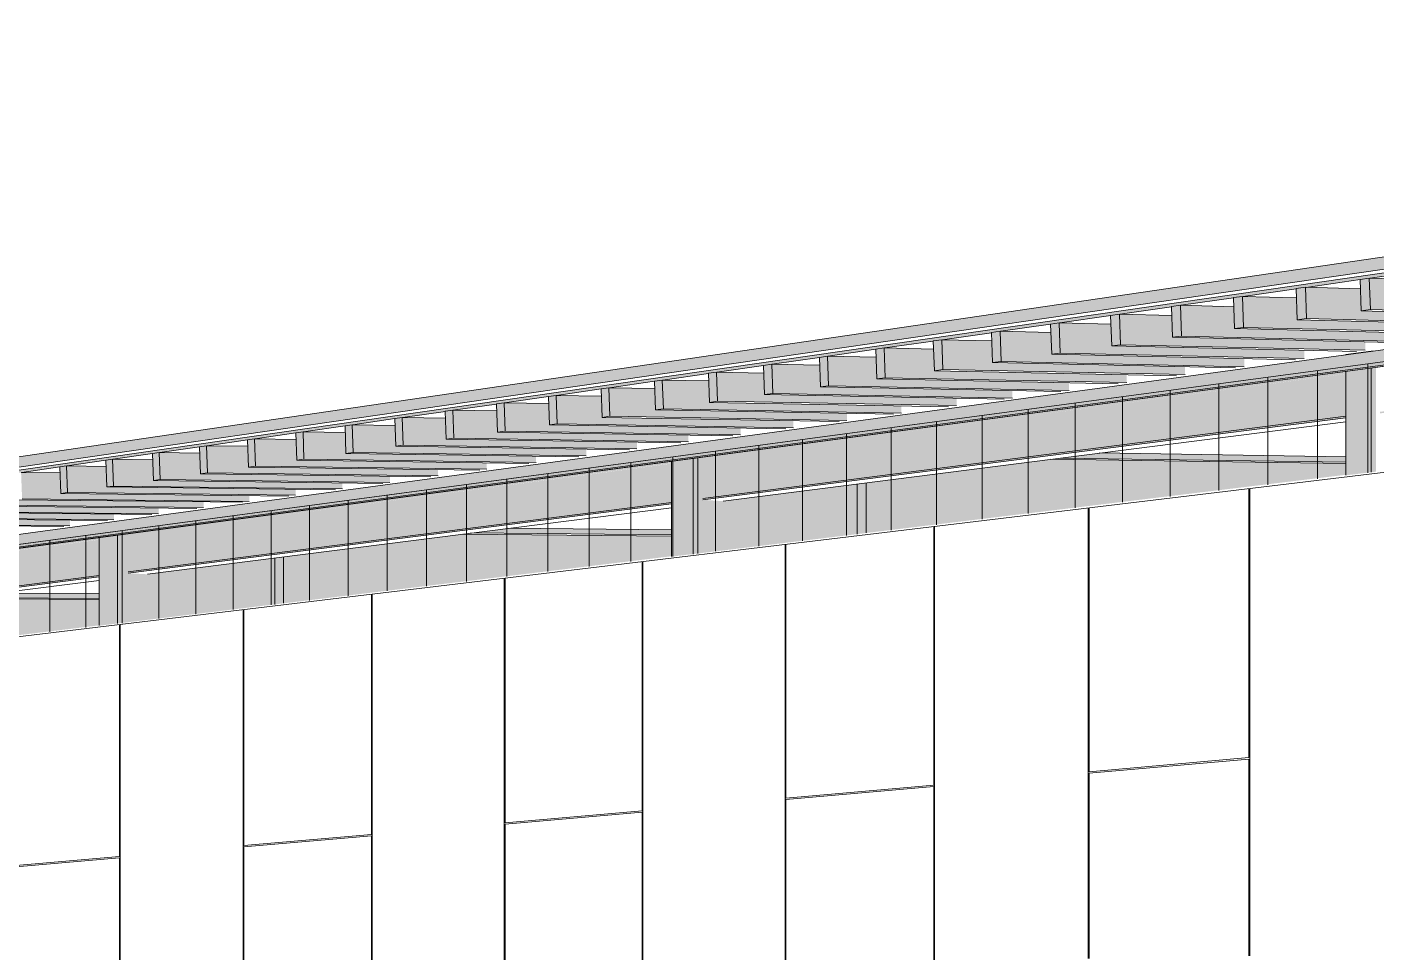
# Model space of a CAD drawing. Header units: inches. Extents: x 31155.6 to 31160.43, y 58.98 to 66.18.
# Drawn here: x 31157.2973 to 31157.4452, y 66.0569 to 66.1583 of the extents above; entities that cross this region are included whole.
import ezdxf

# ---------------------------------------------------------------- set-up
doc = ezdxf.new("R2010")
doc.units = ezdxf.units.IN
doc.header["$MEASUREMENT"] = 0
for name, color, linetype, lineweight in [('A-GLAZ-CURT', 52, 'Continuous', 9), ('A-GLAZ-CWMG', 51, 'Continuous', 9), ('A-ROOF', 132, 'Continuous', 13), ('A-WALL-PATT', 111, 'Continuous', 13), ('L-SITE-WALL', 31, 'Continuous', 13), ('S-BEAM', 12, 'Continuous', 9)]:
    doc.layers.add(name, color=color, linetype=linetype, lineweight=lineweight)

# ---------------------------------------------------------------- blocks, each defined once
blk = doc.blocks.new('FP_45-Looking North West')
at = {"layer": 'A-WALL-PATT', "lineweight": 9}
for p, q in [((-3322.81536, 66.1088), (-3322.81536, 66.12066)), ((-3322.80985, 66.10946), (-3322.80985, 66.1214)), ((-3322.82618, 66.10749), (-3322.82618, 66.11921)), ((-3322.8208, 66.10814), (-3322.8208, 66.11993)), ((-3322.83675, 66.10622), (-3322.83675, 66.1178)), ((-3322.8315, 66.10685), (-3322.8315, 66.1185)), ((-3322.84707, 66.10497), (-3322.84707, 66.11642)), ((-3322.84194, 66.10559), (-3322.84194, 66.1171)), ((-3322.85715, 66.10376), (-3322.85715, 66.11507)), ((-3322.85214, 66.10436), (-3322.85214, 66.11574)), ((-3322.87184, 66.10198), (-3322.87184, 66.1131)), ((-3322.867, 66.10257), (-3322.867, 66.11375)), ((-3322.8621, 66.10316), (-3322.8621, 66.1144)), ((-3322.88136, 66.10084), (-3322.88136, 66.11183)), ((-3322.87662, 66.10141), (-3322.87662, 66.11246)), ((-3322.89066, 66.09971), (-3322.89066, 66.11058)), ((-3322.88604, 66.10027), (-3322.88604, 66.1112)), ((-3322.90424, 66.09807), (-3322.90424, 66.10877)), ((-3322.89976, 66.09861), (-3322.89976, 66.10937)), ((-3322.89524, 66.09916), (-3322.89524, 66.10997)), ((-3322.91305, 66.09701), (-3322.91305, 66.10759)), ((-3322.90867, 66.09754), (-3322.90867, 66.10818)), ((-3322.9259, 66.09546), (-3322.9259, 66.10587)), ((-3322.92166, 66.09597), (-3322.92166, 66.10644)), ((-3322.91738, 66.09649), (-3322.91738, 66.10701)), ((-3322.93836, 66.09396), (-3322.93836, 66.1042)), ((-3322.93425, 66.09445), (-3322.93425, 66.10475)), ((-3322.9301, 66.09496), (-3322.9301, 66.10531)), ((-3322.95042, 66.0925), (-3322.95042, 66.10259)), ((-3322.94644, 66.09298), (-3322.94644, 66.10312)), ((-3322.94242, 66.09347), (-3322.94242, 66.10366)), ((-3322.95436, 66.09203), (-3322.95436, 66.10206))]:
    blk.add_line(p, q, dxfattribs=at)
blk = doc.blocks.new('FP_49-Looking North West')
at = {"layer": 'A-WALL-PATT', "lineweight": 9}
for p, q in [((-3322.80454, 66.07966), (-3322.80454, 66.10993)), ((-3322.80444, 66.07983), (-3322.80444, 66.10994)), ((-3322.82288, 66.07822), (-3322.82288, 66.10772)), ((-3322.82279, 66.07807), (-3322.82279, 66.10773)), ((-3322.8405, 66.07652), (-3322.8405, 66.1056)), ((-3322.84041, 66.07668), (-3322.84041, 66.10561)), ((-3322.85743, 66.07519), (-3322.85743, 66.10356)), ((-3322.85735, 66.07505), (-3322.85735, 66.10357)), ((-3322.87373, 66.07362), (-3322.87373, 66.1016)), ((-3322.87364, 66.07378), (-3322.87364, 66.10161)), ((-3322.88942, 66.0724), (-3322.88942, 66.09971)), ((-3322.88934, 66.07226), (-3322.88934, 66.09972)), ((-3322.90453, 66.07094), (-3322.90453, 66.09789)), ((-3322.90445, 66.07108), (-3322.90445, 66.09789)), ((-3322.9191, 66.0698), (-3322.9191, 66.09613)), ((-3322.91903, 66.06967), (-3322.91903, 66.09614)), ((-3322.93316, 66.06844), (-3322.93316, 66.09444)), ((-3322.93309, 66.06858), (-3322.93309, 66.09445)), ((-3322.94674, 66.06738), (-3322.94674, 66.0928)), ((-3322.94667, 66.06726), (-3322.94667, 66.09281)), ((-3322.95985, 66.06611), (-3322.95985, 66.09122)), ((-3322.95978, 66.06624), (-3322.95978, 66.09123)), ((-3322.97252, 66.06513), (-3322.97252, 66.0897)), ((-3322.97246, 66.06501), (-3322.97246, 66.0897)), ((-3322.98478, 66.06393), (-3322.98478, 66.08822)), ((-3322.98471, 66.06406), (-3322.98471, 66.08823)), ((-3322.80454, 66.05681), (-3322.80454, 66.07966)), ((-3322.80444, 66.07983), (-3322.8004, 66.08018)), ((-3322.80444, 66.07967), (-3322.8004, 66.08002)), ((-3322.80444, 66.05681), (-3322.80444, 66.07967)), ((-3322.84041, 66.07668), (-3322.82288, 66.07822)), ((-3322.82288, 66.07806), (-3322.84041, 66.07653)), ((-3322.82288, 66.05649), (-3322.82288, 66.07806)), ((-3322.82279, 66.05649), (-3322.82279, 66.07807)), ((-3322.8405, 66.05619), (-3322.8405, 66.07652)), ((-3322.84041, 66.05619), (-3322.84041, 66.07653)), ((-3322.87364, 66.07378), (-3322.85743, 66.07519)), ((-3322.87364, 66.07363), (-3322.85743, 66.07505)), ((-3322.85743, 66.05587), (-3322.85743, 66.07505)), ((-3322.85735, 66.05587), (-3322.85735, 66.07505)), ((-3322.87373, 66.05481), (-3322.87373, 66.07362)), ((-3322.87364, 66.05481), (-3322.87364, 66.07363)), ((-3322.90445, 66.07108), (-3322.88942, 66.0724)), ((-3322.88942, 66.07225), (-3322.90445, 66.07094)), ((-3322.88942, 66.05379), (-3322.88942, 66.07225)), ((-3322.88934, 66.05379), (-3322.88934, 66.07226)), ((-3322.90453, 66.0528), (-3322.90453, 66.07094)), ((-3322.90445, 66.0528), (-3322.90445, 66.07094)), ((-3322.93309, 66.06858), (-3322.9191, 66.0698)), ((-3322.93309, 66.06844), (-3322.9191, 66.06966)), ((-3322.9191, 66.05185), (-3322.9191, 66.06966)), ((-3322.91903, 66.05186), (-3322.91903, 66.06967)), ((-3322.95978, 66.06624), (-3322.94674, 66.06738)), ((-3322.94674, 66.06725), (-3322.95978, 66.06611)), ((-3322.94674, 66.05006), (-3322.94674, 66.06725)), ((-3322.94667, 66.05007), (-3322.94667, 66.06726)), ((-3322.93316, 66.05094), (-3322.93316, 66.06844)), ((-3322.93309, 66.05095), (-3322.93309, 66.06844)), ((-3322.95985, 66.0482), (-3322.95985, 66.06611)), ((-3322.95978, 66.0482), (-3322.95978, 66.06611)), ((-3322.98471, 66.06406), (-3322.97252, 66.06513)), ((-3322.98471, 66.06394), (-3322.97252, 66.065)), ((-3322.97252, 66.04739), (-3322.97252, 66.065)), ((-3322.97246, 66.04739), (-3322.97246, 66.06501)), ((-3322.98478, 66.04661), (-3322.98478, 66.06393)), ((-3322.98471, 66.04661), (-3322.98471, 66.06394))]:
    blk.add_line(p, q, dxfattribs=at)

msp = doc.modelspace()

# ---------------------------------------------------------------- hatches: boundary and pattern name
at = {"layer": 'A-GLAZ-CWMG'}
for points in [[(31157.01316, 66.06371), (31157.63822, 66.14733), (31157.63822, 66.14891), (31157.01316, 66.06439)], [(31157.01366, 66.06352), (31157.63855, 66.14679), (31157.63855, 66.14873), (31157.63825, 66.14869), (31157.63822, 66.14732), (31157.01366, 66.06377), (31157.01366, 66.06371)], [(31157.01359, 66.06351), (31157.63855, 66.14678), (31157.63855, 66.14692), (31157.01359, 66.06357)]]:
    msp.add_hatch(color=256, dxfattribs=at).paths.add_polyline_path(points, flags=0)
at = {"layer": 'A-ROOF'}
for points in [[(31156.99726, 66.06671), (31157.61822, 66.15669), (31157.61822, 66.15832), (31156.99726, 66.0674)], [(31156.99787, 66.06642), (31157.61829, 66.15583), (31157.61829, 66.15625), (31156.99787, 66.0666)]]:
    msp.add_hatch(color=256, dxfattribs=at).paths.add_polyline_path(points, flags=0)
at = {"layer": 'S-BEAM'}
h = msp.add_hatch(color=256, dxfattribs=at)
h.paths.add_polyline_path([(31157.01877, 66.06404), (31157.03955, 66.06681), (31157.03955, 66.06696), (31157.01872, 66.06416), (31157.01877, 66.06409)], flags=0)
h.paths.add_polyline_path([(31157.04234, 66.06718), (31157.06567, 66.07028), (31157.06567, 66.07044), (31157.04229, 66.0673), (31157.04233, 66.06722)], flags=0)
h.paths.add_polyline_path([(31157.0686, 66.07067), (31157.09465, 66.07413), (31157.09465, 66.0743), (31157.06855, 66.07079), (31157.06859, 66.07071)], flags=0)
h.paths.add_polyline_path([(31157.09774, 66.07454), (31157.127, 66.07843), (31157.127, 66.07861), (31157.09768, 66.07468), (31157.09773, 66.07458)], flags=0)
h.paths.add_polyline_path([(31157.13025, 66.07886), (31157.16333, 66.08326), (31157.16333, 66.08345), (31157.1302, 66.07901), (31157.13025, 66.0789)], flags=0)
h.paths.add_polyline_path([(31157.16677, 66.08372), (31157.20443, 66.08875), (31157.20443, 66.08892), (31157.16672, 66.08387), (31157.16677, 66.08375)], flags=0)
h.paths.add_polyline_path([(31157.20807, 66.0892), (31157.25129, 66.09498), (31157.25129, 66.09516), (31157.20807, 66.08938), (31157.20807, 66.08924)], flags=0)
h.paths.add_polyline_path([(31157.2552, 66.09547), (31157.30524, 66.10214), (31157.30524, 66.10235), (31157.25513, 66.09564), (31157.25519, 66.09549)], flags=0)
h.paths.add_polyline_path([(31157.30942, 66.10268), (31157.368, 66.11048), (31157.368, 66.11071), (31157.30934, 66.10288), (31157.30939, 66.10281), (31157.30942, 66.1027)], flags=0)
h.paths.add_polyline_path([(31157.3725, 66.11106), (31157.44192, 66.1203), (31157.44192, 66.12056), (31157.37228, 66.11126), (31157.37228, 66.11124), (31157.37243, 66.11127), (31157.37249, 66.11113), (31157.3725, 66.11108)], flags=0)
h.paths.add_polyline_path([(31157.4468, 66.12093), (31157.53027, 66.13204), (31157.53027, 66.13233), (31157.44663, 66.12116), (31157.44663, 66.12101), (31157.44679, 66.12102), (31157.4468, 66.12095)], flags=0)
h.paths.add_polyline_path([(31157.5356, 66.13274), (31157.6361, 66.1461), (31157.6361, 66.14643), (31157.53549, 66.13302), (31157.53557, 66.13291), (31157.5356, 66.13274)], flags=0)
h.paths.add_polyline_path([(31157.64226, 66.14691), (31157.64335, 66.14706), (31157.64331, 66.14725), (31157.64322, 66.1474), (31157.64309, 66.14746), (31157.64226, 66.14732), (31157.64226, 66.14691)], flags=0)
h = msp.add_hatch(color=256, dxfattribs=at)
h.paths.add_polyline_path([(31157.01877, 66.06162), (31157.03955, 66.06428), (31157.03955, 66.06681), (31157.01877, 66.06404), (31157.01877, 66.06331)], flags=0)
h.paths.add_polyline_path([(31157.04234, 66.06463), (31157.06567, 66.06762), (31157.06567, 66.07028), (31157.04234, 66.06718)], flags=0)
h.paths.add_polyline_path([(31157.0686, 66.06799), (31157.09465, 66.07133), (31157.09465, 66.07413), (31157.0686, 66.07067)], flags=0)
h.paths.add_polyline_path([(31157.09774, 66.07172), (31157.127, 66.07546), (31157.127, 66.07843), (31157.09774, 66.07454), (31157.09774, 66.07189)], flags=0)
h.paths.add_polyline_path([(31157.13025, 66.07588), (31157.16333, 66.08011), (31157.16333, 66.08326), (31157.13025, 66.07886), (31157.13025, 66.07618)], flags=0)
h.paths.add_polyline_path([(31157.16677, 66.08055), (31157.20443, 66.08536), (31157.20443, 66.08872), (31157.16677, 66.08372)], flags=0)
h.paths.add_polyline_path([(31157.20807, 66.08583), (31157.25129, 66.09136), (31157.25129, 66.09495), (31157.20807, 66.0892), (31157.20807, 66.08906)], flags=0)
h.paths.add_polyline_path([(31157.2552, 66.09186), (31157.30524, 66.09826), (31157.30524, 66.10212), (31157.2552, 66.09547), (31157.2552, 66.09334)], flags=0)
h.paths.add_polyline_path([(31157.30942, 66.09879), (31157.368, 66.10628), (31157.368, 66.11046), (31157.30942, 66.10268), (31157.30942, 66.10191)], flags=0)
h.paths.add_polyline_path([(31157.3725, 66.10686), (31157.44192, 66.11573), (31157.44192, 66.12029), (31157.3725, 66.11106), (31157.3725, 66.11048)], flags=0)
h.paths.add_polyline_path([(31157.4468, 66.11636), (31157.53027, 66.12703), (31157.53027, 66.13203), (31157.4468, 66.12093), (31157.4468, 66.11903)], flags=0)
h.paths.add_polyline_path([(31157.5356, 66.12771), (31157.6361, 66.14057), (31157.6361, 66.1461), (31157.5356, 66.13274), (31157.5356, 66.13186)], flags=0)
h.paths.add_polyline_path([(31157.64226, 66.14136), (31157.64335, 66.14149), (31157.64335, 66.14706), (31157.64226, 66.14691), (31157.64226, 66.14467)], flags=0)
h = msp.add_hatch(color=256, dxfattribs=at)
h.paths.add_polyline_path([(31157.01877, 66.06157), (31157.03955, 66.06423), (31157.03955, 66.06428), (31157.01877, 66.06162), (31157.01877, 66.06158)], flags=0)
h.paths.add_polyline_path([(31157.04233, 66.06459), (31157.06567, 66.0676), (31157.06567, 66.06762), (31157.04234, 66.06463), (31157.04233, 66.06459)], flags=0)
h.paths.add_polyline_path([(31157.06859, 66.06794), (31157.09465, 66.07128), (31157.09465, 66.07133), (31157.0686, 66.06799), (31157.06859, 66.06795)], flags=0)
h.paths.add_polyline_path([(31157.09773, 66.07167), (31157.127, 66.07541), (31157.127, 66.07546), (31157.09773, 66.07171), (31157.09773, 66.07167)], flags=0)
h.paths.add_polyline_path([(31157.13024, 66.07582), (31157.16333, 66.08005), (31157.16333, 66.08011), (31157.13025, 66.07586), (31157.13025, 66.07583)], flags=0)
h.paths.add_polyline_path([(31157.16663, 66.08047), (31157.20443, 66.08531), (31157.20443, 66.08536), (31157.16677, 66.08053), (31157.16677, 66.08049), (31157.16659, 66.08047)], flags=0)
h.paths.add_polyline_path([(31157.20807, 66.08577), (31157.25129, 66.09132), (31157.25129, 66.09136), (31157.20807, 66.0858), (31157.20807, 66.08577)], flags=0)
h.paths.add_polyline_path([(31157.25519, 66.09179), (31157.30524, 66.09821), (31157.30524, 66.09826), (31157.2552, 66.09186), (31157.25519, 66.09179)], flags=0)
h.paths.add_polyline_path([(31157.30941, 66.09872), (31157.368, 66.10623), (31157.368, 66.10628), (31157.30942, 66.09879), (31157.30941, 66.09872)], flags=0)
h.paths.add_polyline_path([(31157.37249, 66.10678), (31157.44192, 66.11567), (31157.44192, 66.11573), (31157.3725, 66.10686), (31157.37249, 66.10678)], flags=0)
h.paths.add_polyline_path([(31157.44679, 66.11627), (31157.53027, 66.12696), (31157.53027, 66.12703), (31157.4468, 66.11636), (31157.44679, 66.11628)], flags=0)
h.paths.add_polyline_path([(31157.53559, 66.12762), (31157.6361, 66.14047), (31157.6361, 66.14057), (31157.5356, 66.12771), (31157.53559, 66.12763)], flags=0)
h.paths.add_polyline_path([(31157.6431, 66.14114), (31157.64322, 66.14118), (31157.64331, 66.14131), (31157.64335, 66.14149), (31157.64226, 66.14136), (31157.64226, 66.14123), (31157.64309, 66.14114)], flags=0)
h = msp.add_hatch(color=256, dxfattribs=at)
h.paths.add_polyline_path([(31157.01802, 66.06139), (31157.03955, 66.06414), (31157.03955, 66.06423), (31157.01802, 66.06148)], flags=0)
h.paths.add_polyline_path([(31157.0414, 66.06437), (31157.06567, 66.06747), (31157.06567, 66.06757), (31157.0414, 66.06447)], flags=0)
h.paths.add_polyline_path([(31157.06774, 66.06773), (31157.09466, 66.07117), (31157.09466, 66.07127), (31157.06774, 66.06783)], flags=0)
h.paths.add_polyline_path([(31157.0969, 66.07145), (31157.127, 66.07529), (31157.127, 66.07541), (31157.0969, 66.07156)], flags=0)
h.paths.add_polyline_path([(31157.12938, 66.0756), (31157.16333, 66.07993), (31157.16333, 66.08005), (31157.12938, 66.07571)], flags=0)
h.paths.add_polyline_path([(31157.16587, 66.08025), (31157.20443, 66.08517), (31157.20443, 66.0853), (31157.16587, 66.08037)], flags=0)
h.paths.add_polyline_path([(31157.20714, 66.08552), (31157.25129, 66.09115), (31157.25129, 66.09129), (31157.20714, 66.08565)], flags=0)
h.paths.add_polyline_path([(31157.25408, 66.09151), (31157.30524, 66.09804), (31157.30524, 66.09818), (31157.25408, 66.09164)], flags=0)
h.paths.add_polyline_path([(31157.30839, 66.09844), (31157.368, 66.10604), (31157.368, 66.1062), (31157.30839, 66.09858)], flags=0)
h.paths.add_polyline_path([(31157.37143, 66.10648), (31157.44192, 66.11548), (31157.44192, 66.11565), (31157.37143, 66.10664)], flags=0)
h.paths.add_polyline_path([(31157.44568, 66.11596), (31157.53027, 66.12675), (31157.53027, 66.12694), (31157.44568, 66.11613)], flags=0)
h.paths.add_polyline_path([(31157.53444, 66.12728), (31157.6361, 66.14025), (31157.6361, 66.14046), (31157.53444, 66.12747)], flags=0)
for points in [[(31157.4436, 66.12719), (31157.44463, 66.12734), (31157.44451, 66.1308), (31157.44349, 66.13065), (31157.44359, 66.1276)], [(31157.47184, 66.12665), (31157.47184, 66.12765), (31157.45071, 66.1282), (31157.45063, 66.13063), (31157.44451, 66.13078), (31157.44463, 66.12734), (31157.47067, 66.12667)], [(31157.43661, 66.12621), (31157.43762, 66.12635), (31157.4375, 66.12979), (31157.4365, 66.12964), (31157.43656, 66.1276)], [(31157.46474, 66.12568), (31157.46474, 66.12666), (31157.44361, 66.1272), (31157.44353, 66.12963), (31157.4375, 66.12977), (31157.43762, 66.12635), (31157.46193, 66.12575)], [(31157.42294, 66.1243), (31157.42392, 66.12443), (31157.4238, 66.12781), (31157.42283, 66.12767), (31157.42283, 66.12761)], [(31157.45085, 66.1238), (31157.45085, 66.12475), (31157.42972, 66.12525), (31157.42964, 66.12766), (31157.4238, 66.1278), (31157.42392, 66.12443), (31157.44882, 66.12385)], [(31157.42972, 66.12525), (31157.43071, 66.12539), (31157.4306, 66.12879), (31157.42961, 66.12865), (31157.42964, 66.12761)], [(31157.45774, 66.12474), (31157.45774, 66.1257), (31157.43661, 66.12622), (31157.43653, 66.12864), (31157.4306, 66.12878), (31157.43071, 66.12539), (31157.45756, 66.12474)], [(31157.41626, 66.12336), (31157.41722, 66.12349), (31157.41711, 66.12685), (31157.41614, 66.12671)], [(31157.44407, 66.12288), (31157.44407, 66.12381), (31157.42294, 66.1243), (31157.42286, 66.12671), (31157.41711, 66.12684), (31157.41722, 66.12349), (31157.44226, 66.12292)], [(31157.40319, 66.12153), (31157.40413, 66.12166), (31157.40402, 66.12496), (31157.40308, 66.12483)], [(31157.43079, 66.12108), (31157.43079, 66.12198), (31157.40968, 66.12244), (31157.40957, 66.12483), (31157.40402, 66.12495), (31157.40413, 66.12166), (31157.43061, 66.12109)], [(31157.40968, 66.12244), (31157.41062, 66.12257), (31157.41051, 66.1259), (31157.40956, 66.12576)], [(31157.43738, 66.12198), (31157.43738, 66.12289), (31157.41626, 66.12336), (31157.41615, 66.12576), (31157.41051, 66.12589), (31157.41062, 66.12257), (31157.4357, 66.12201)], [(31157.39681, 66.12063), (31157.39773, 66.12076), (31157.39762, 66.12404), (31157.39669, 66.12391)], [(31157.4243, 66.12021), (31157.4243, 66.12108), (31157.40319, 66.12153), (31157.40308, 66.12391), (31157.39762, 66.12403), (31157.39773, 66.12076), (31157.42258, 66.12024)], [(31157.38431, 66.11888), (31157.3852, 66.119), (31157.38509, 66.12223), (31157.3842, 66.1221), (31157.3843, 66.11904)], [(31157.41159, 66.11848), (31157.41159, 66.11933), (31157.39051, 66.11975), (31157.3904, 66.12212), (31157.38509, 66.12222), (31157.3852, 66.119), (31157.40946, 66.11853)], [(31157.39051, 66.11975), (31157.39142, 66.11987), (31157.39131, 66.12313), (31157.3904, 66.123)], [(31157.4179, 66.11934), (31157.4179, 66.1202), (31157.39681, 66.12063), (31157.39669, 66.12301), (31157.39131, 66.12312), (31157.39142, 66.11987), (31157.41711, 66.11935)], [(31157.44192, 66.12237), (31157.44471, 66.12275), (31157.44471, 66.12279), (31157.44192, 66.12241)], [(31157.44471, 66.12275), (31157.44494, 66.12278), (31157.44471, 66.12279)], [(31157.37217, 66.11717), (31157.37304, 66.1173), (31157.37293, 66.12048), (31157.37206, 66.12036), (31157.37211, 66.11905)], [(31157.39924, 66.11681), (31157.39924, 66.11762), (31157.37819, 66.11802), (31157.37809, 66.12038), (31157.37293, 66.12047), (31157.37304, 66.1173), (31157.39634, 66.11686)], [(31157.3782, 66.11802), (31157.37908, 66.11814), (31157.37897, 66.12135), (31157.37809, 66.12122), (31157.37816, 66.11905)], [(31157.40537, 66.11764), (31157.40537, 66.11847), (31157.38431, 66.11888), (31157.3842, 66.12124), (31157.37897, 66.12134), (31157.37908, 66.11814), (31157.40509, 66.11765)], [(31157.44192, 66.10917), (31157.44471, 66.10951), (31157.44471, 66.12093), (31157.44192, 66.12056), (31157.44192, 66.11044)], [(31157.44471, 66.10951), (31157.44524, 66.10957), (31157.44524, 66.121), (31157.44471, 66.12093), (31157.44471, 66.11044)], [(31157.36623, 66.11634), (31157.36709, 66.11646), (31157.36698, 66.11962), (31157.36612, 66.1195), (31157.36614, 66.11905)], [(31157.39319, 66.11599), (31157.39319, 66.11679), (31157.37217, 66.11718), (31157.37206, 66.11952), (31157.36698, 66.11961), (31157.36709, 66.11646), (31157.39197, 66.11601)], [(31157.3546, 66.11471), (31157.35543, 66.11483), (31157.35532, 66.11794), (31157.35449, 66.11782)], [(31157.38136, 66.11439), (31157.38136, 66.11516), (31157.36037, 66.11552), (31157.36026, 66.11785), (31157.35533, 66.11793), (31157.35543, 66.11483), (31157.38103, 66.11439)], [(31157.36037, 66.11552), (31157.36122, 66.11564), (31157.36111, 66.11878), (31157.36027, 66.11866)], [(31157.38723, 66.11518), (31157.38723, 66.11597), (31157.36623, 66.11634), (31157.36612, 66.11868), (31157.36111, 66.11877), (31157.36122, 66.11564), (31157.38509, 66.11522)], [(31157.34329, 66.11312), (31157.3441, 66.11324), (31157.34399, 66.11631), (31157.34318, 66.11619)], [(31157.36984, 66.11283), (31157.36984, 66.11357), (31157.3489, 66.11391), (31157.3488, 66.11623), (31157.34399, 66.1163), (31157.3441, 66.11324), (31157.36979, 66.11283)], [(31157.34891, 66.11391), (31157.34973, 66.11403), (31157.34962, 66.11712), (31157.3488, 66.117)], [(31157.37556, 66.1136), (31157.37556, 66.11436), (31157.3546, 66.11471), (31157.35449, 66.11703), (31157.34962, 66.11711), (31157.34973, 66.11403), (31157.37447, 66.11362)], [(31157.33229, 66.11158), (31157.33308, 66.11169), (31157.33297, 66.11472), (31157.33219, 66.11461)], [(31157.35863, 66.11131), (31157.35863, 66.11203), (31157.33775, 66.11235), (31157.33765, 66.11465), (31157.33297, 66.11471), (31157.33308, 66.11169), (31157.3565, 66.11134)], [(31157.33775, 66.11235), (31157.33855, 66.11246), (31157.33845, 66.11551), (31157.33765, 66.1154)], [(31157.3642, 66.11206), (31157.3642, 66.1128), (31157.34329, 66.11313), (31157.34318, 66.11543), (31157.33845, 66.1155), (31157.33855, 66.11246), (31157.36313, 66.11208)], [(31157.32159, 66.11008), (31157.32236, 66.11019), (31157.32225, 66.11318), (31157.32148, 66.11307), (31157.32157, 66.11048)], [(31157.34773, 66.10983), (31157.34773, 66.11053), (31157.3269, 66.11083), (31157.3268, 66.11311), (31157.32225, 66.11317), (31157.32236, 66.11019), (31157.34384, 66.10989)], [(31157.3269, 66.11082), (31157.32768, 66.11093), (31157.32758, 66.11394), (31157.3268, 66.11383)], [(31157.35314, 66.11057), (31157.35314, 66.11128), (31157.33229, 66.11158), (31157.33218, 66.11387), (31157.32758, 66.11393), (31157.32768, 66.11093), (31157.3499, 66.11061)], [(31157.31117, 66.10862), (31157.31192, 66.10872), (31157.31181, 66.11167), (31157.31106, 66.11157), (31157.3111, 66.11049)], [(31157.3371, 66.10839), (31157.3371, 66.10907), (31157.31634, 66.10935), (31157.31624, 66.11161), (31157.31181, 66.11166), (31157.31192, 66.10872), (31157.33509, 66.10842)], [(31157.31634, 66.10934), (31157.3171, 66.10945), (31157.317, 66.11242), (31157.31624, 66.11231), (31157.3163, 66.11049)], [(31157.34238, 66.10911), (31157.34238, 66.10979), (31157.32159, 66.11008), (31157.32148, 66.11235), (31157.317, 66.11241), (31157.3171, 66.10945), (31157.33946, 66.10915)], [(31157.30102, 66.10719), (31157.30175, 66.10729), (31157.30165, 66.11021), (31157.30092, 66.1101)], [(31157.32676, 66.10699), (31157.32676, 66.10765), (31157.30606, 66.1079), (31157.30596, 66.11015), (31157.30165, 66.1102), (31157.30175, 66.10729), (31157.32633, 66.107)], [(31157.30606, 66.1079), (31157.3068, 66.108), (31157.30669, 66.11094), (31157.30596, 66.11083), (31157.30597, 66.11049)], [(31157.3319, 66.10769), (31157.3319, 66.10835), (31157.31117, 66.10862), (31157.31106, 66.11087), (31157.3067, 66.11092), (31157.3068, 66.108), (31157.33158, 66.10769)], [(31157.368, 66.10026), (31157.37035, 66.10054), (31157.37035, 66.11102), (31157.368, 66.11071), (31157.368, 66.10188)], [(31157.37035, 66.10054), (31157.37086, 66.1006), (31157.37086, 66.11109), (31157.37035, 66.11102), (31157.37035, 66.10188)], [(31157.31667, 66.10563), (31157.31667, 66.10626), (31157.29605, 66.1065), (31157.29594, 66.10873), (31157.29174, 66.10877), (31157.29185, 66.10591), (31157.31539, 66.10564)], [(31157.32168, 66.1063), (31157.32168, 66.10695), (31157.30102, 66.1072), (31157.30092, 66.10943), (31157.29666, 66.10948), (31157.29677, 66.1066), (31157.31894, 66.10634)], [(31157.30684, 66.10429), (31157.30684, 66.10491), (31157.28629, 66.10513), (31157.28619, 66.10734), (31157.2821, 66.10738), (31157.2822, 66.10455), (31157.30663, 66.1043)], [(31157.31173, 66.10496), (31157.31173, 66.10558), (31157.29114, 66.10581), (31157.29103, 66.10803), (31157.28689, 66.10807), (31157.28699, 66.10522), (31157.31101, 66.10496)], [(31157.38705, 66.10257), (31157.38833, 66.10272), (31157.38833, 66.10822), (31157.38705, 66.10806), (31157.38705, 66.10618)], [(31157.30202, 66.10364), (31157.30202, 66.10425), (31157.2815, 66.10446), (31157.2814, 66.10666), (31157.27736, 66.1067), (31157.27747, 66.10389), (31157.30006, 66.10366)], [(31157.30524, 66.09269), (31157.30725, 66.09293), (31157.30725, 66.10262), (31157.30524, 66.10235), (31157.30524, 66.09331)], [(31157.36798, 66.10263), (31157.36798, 66.10319), (31157.35004, 66.10337), (31157.34601, 66.10285), (31157.36789, 66.10263)], [(31157.32338, 66.09489), (31157.32447, 66.09502), (31157.32447, 66.1001), (31157.32338, 66.09996), (31157.32338, 66.09762)], [(31157.32447, 66.09502), (31157.32545, 66.09514), (31157.32545, 66.10023), (31157.32447, 66.1001), (31157.32447, 66.09762)], [(31157.30521, 66.09567), (31157.30521, 66.0962), (31157.29411, 66.09626), (31157.29016, 66.09576), (31157.30441, 66.09568)]]:
    msp.add_hatch(color=256, dxfattribs=at).paths.add_polyline_path(points, flags=0)
h = msp.add_hatch(color=256, dxfattribs=at)
h.paths.add_polyline_path([(31157.62819, 66.09876), (31157.63658, 66.09979), (31157.63658, 66.10032), (31157.62538, 66.09896), (31157.62727, 66.09883)], flags=0)
h.paths.add_polyline_path([(31157.53043, 66.10925), (31157.53043, 66.10982), (31157.52857, 66.10985), (31157.52408, 66.10935), (31157.52763, 66.1093)], flags=0)
h.paths.add_polyline_path([(31157.44194, 66.1106), (31157.44194, 66.1112), (31157.4149, 66.11162), (31157.41064, 66.11107), (31157.44099, 66.11061)], flags=0)
h = msp.add_hatch(color=256, dxfattribs=at)
h.paths.add_polyline_path([(31157.6923, 66.09591), (31157.6923, 66.10439), (31157.66792, 66.10137), (31157.66795, 66.10042), (31157.66434, 66.1001), (31157.66354, 66.10011), (31157.66351, 66.10105), (31157.65873, 66.10128), (31157.65832, 66.09831), (31157.65847, 66.09826), (31157.6892, 66.09614), (31157.68985, 66.09619), (31157.69004, 66.09611), (31157.69016, 66.09606), (31157.69187, 66.09594)], flags=0)
h.paths.add_polyline_path([(31157.62519, 66.09897), (31157.63658, 66.10036), (31157.63658, 66.10242), (31157.58658, 66.10496), (31157.58668, 66.1016), (31157.62397, 66.09905)], flags=0)
h.paths.add_polyline_path([(31157.37086, 66.1006), (31157.38705, 66.10257), (31157.38705, 66.10806), (31157.37365, 66.10634), (31157.37143, 66.10648), (31157.37143, 66.10664), (31157.3725, 66.10678), (31157.3725, 66.11128), (31157.37228, 66.11128), (31157.37086, 66.11109), (31157.37086, 66.10188)], flags=0)
h.paths.add_polyline_path([(31157.58455, 66.10175), (31157.58455, 66.10193), (31157.58448, 66.10193), (31157.58439, 66.10507), (31157.56284, 66.10617), (31157.56285, 66.10574), (31157.5591, 66.10537), (31157.55841, 66.10538), (31157.55838, 66.10648), (31157.55363, 66.10727), (31157.55313, 66.1039), (31157.58187, 66.10193)], flags=0)
h.paths.add_polyline_path([(31157.38934, 66.10285), (31157.44194, 66.10923), (31157.44194, 66.11045), (31157.40947, 66.11092), (31157.38934, 66.10835), (31157.38934, 66.10618)], flags=0)
h.paths.add_polyline_path([(31157.53043, 66.10545), (31157.53043, 66.10912), (31157.52297, 66.10923), (31157.5048, 66.10721), (31157.52763, 66.10564)], flags=0)
h = msp.add_hatch(color=256, dxfattribs=at)
h.paths.add_polyline_path([(31157.58668, 66.1016), (31157.58658, 66.10496), (31157.58579, 66.105), (31157.58589, 66.10166), (31157.5863, 66.10163)], flags=0)
h.paths.add_polyline_path([(31157.38833, 66.10272), (31157.38934, 66.10285), (31157.38934, 66.10835), (31157.38833, 66.10822), (31157.38833, 66.10618)], flags=0)
h = msp.add_hatch(color=256, dxfattribs=at)
h.paths.add_polyline_path([(31157.30725, 66.09293), (31157.30774, 66.09299), (31157.30774, 66.10268), (31157.30725, 66.10262), (31157.30725, 66.09331)], flags=0)
h.paths.add_polyline_path([(31157.63629, 66.09908), (31157.63662, 66.09911), (31157.63662, 66.09982), (31157.63629, 66.09978), (31157.63629, 66.0992)], flags=0)
h = msp.add_hatch(color=256, dxfattribs=at)
h.paths.add_polyline_path([(31157.30774, 66.09299), (31157.32338, 66.09489), (31157.32338, 66.09996), (31157.31053, 66.09832), (31157.30839, 66.09844), (31157.30839, 66.09858), (31157.30942, 66.09872), (31157.30942, 66.10288), (31157.30928, 66.10289), (31157.30774, 66.10268), (31157.30774, 66.09331)], flags=0)
h.paths.add_polyline_path([(31157.32545, 66.09514), (31157.36798, 66.1003), (31157.36798, 66.10251), (31157.34503, 66.10273), (31157.32545, 66.10023), (31157.32545, 66.09762)], flags=0)
h.paths.add_polyline_path([(31157.63108, 66.09861), (31157.63522, 66.09899), (31157.63525, 66.09966), (31157.62844, 66.09879)], flags=0)
h = msp.add_hatch(color=256, dxfattribs=at)
h.paths.add_polyline_path([(31157.25351, 66.04604), (31157.26334, 66.04668), (31157.26555, 66.05934), (31157.26555, 66.06302), (31157.25351, 66.06197), (31157.25351, 66.04692)], flags=0)
h.paths.add_polyline_path([(31157.25351, 66.06446), (31157.26555, 66.06555), (31157.26555, 66.07779), (31157.25351, 66.07831), (31157.25351, 66.06753)], flags=0)
h.paths.add_polyline_path([(31157.26555, 66.07823), (31157.26555, 66.08064), (31157.25351, 66.0793), (31157.25351, 66.07875), (31157.26502, 66.07826)], flags=0)
h.paths.add_polyline_path([(31157.25351, 66.08189), (31157.26555, 66.08328), (31157.26555, 66.08791), (31157.26858, 66.08827), (31157.26858, 66.093), (31157.25626, 66.09142), (31157.25408, 66.09153), (31157.25408, 66.09164), (31157.2552, 66.09179), (31157.2552, 66.09566), (31157.25506, 66.09567), (31157.25351, 66.09546), (31157.25351, 66.08474)], flags=0)
h.paths.add_polyline_path([(31157.27046, 66.0885), (31157.30521, 66.09272), (31157.30521, 66.09557), (31157.28938, 66.09566), (31157.27046, 66.09324), (31157.27046, 66.08904)], flags=0)

# ---------------------------------------------------------------- linework, layer by layer
at = {"layer": 'A-GLAZ-CWMG'}
for p, q in [((31157.63822, 66.14891), (31157.01316, 66.06439)), ((31157.63822, 66.14733), (31157.01316, 66.06371)), ((31157.63827, 66.14733), (31157.01319, 66.06371)), ((31157.63855, 66.14692), (31157.01359, 66.06357)), ((31157.63855, 66.14678), (31157.01359, 66.06351)), ((31157.63855, 66.14674), (31157.01367, 66.06351))]:
    msp.add_line(p, q, dxfattribs=at)
at = {"layer": 'A-ROOF'}
for p, q in [((31156.99726, 66.0674), (31157.61822, 66.15832)), ((31157.61822, 66.15669), (31156.99726, 66.06671)), ((31156.99787, 66.0666), (31157.61829, 66.15625)), ((31157.4506, 66.13166), (31157.44459, 66.1308)), ((31157.4365, 66.12963), (31157.43067, 66.12879)), ((31157.44349, 66.13064), (31157.43758, 66.12978)), ((31157.42961, 66.12864), (31157.42388, 66.12781)), ((31157.41615, 66.1267), (31157.41058, 66.1259)), ((31157.42283, 66.12766), (31157.41718, 66.12685)), ((31157.40308, 66.12481), (31157.39769, 66.12404)), ((31157.40956, 66.12575), (31157.40409, 66.12496)), ((31157.39669, 66.12389), (31157.39138, 66.12313)), ((31157.3842, 66.12209), (31157.37904, 66.12135)), ((31157.3904, 66.12299), (31157.38516, 66.12223)), ((31157.37206, 66.12034), (31157.36705, 66.11962)), ((31157.37809, 66.12121), (31157.373, 66.12048)), ((31157.36612, 66.11949), (31157.36118, 66.11878)), ((31157.35449, 66.11781), (31157.34969, 66.11712)), ((31157.36027, 66.11864), (31157.35539, 66.11794)), ((31157.34319, 66.11618), (31157.33851, 66.11551)), ((31157.3488, 66.11699), (31157.34406, 66.11631)), ((31157.33219, 66.1146), (31157.32764, 66.11394)), ((31157.33765, 66.11539), (31157.33304, 66.11472)), ((31157.32148, 66.11306), (31157.31706, 66.11242)), ((31157.3268, 66.11382), (31157.32232, 66.11318)), ((31157.31106, 66.11155), (31157.30676, 66.11093)), ((31157.31624, 66.1123), (31157.31188, 66.11167)), ((31157.30092, 66.11009), (31157.29673, 66.10949)), ((31157.30596, 66.11082), (31157.30171, 66.11021))]:
    msp.add_line(p, q, dxfattribs=at)
at = {"layer": 'L-SITE-WALL'}
msp.add_line((31157.45378, 66.11043), (31157.26574, 66.08778), dxfattribs=at)
at = {"layer": 'S-BEAM'}
for p, q in [((31157.44451, 66.1308), (31157.44349, 66.13065)), ((31157.44463, 66.12734), (31157.44451, 66.1308)), ((31157.44451, 66.1308), (31157.45063, 66.13063)), ((31157.4375, 66.12979), (31157.4365, 66.12964)), ((31157.4365, 66.12964), (31157.43661, 66.12621)), ((31157.43762, 66.12635), (31157.4375, 66.12979)), ((31157.4375, 66.12979), (31157.44353, 66.12963)), ((31157.44349, 66.13065), (31157.4436, 66.12719)), ((31157.4238, 66.12781), (31157.42283, 66.12767)), ((31157.42392, 66.12443), (31157.4238, 66.12781)), ((31157.4238, 66.12781), (31157.42964, 66.12766)), ((31157.4306, 66.12879), (31157.42961, 66.12865)), ((31157.42961, 66.12865), (31157.42972, 66.12525)), ((31157.43071, 66.12539), (31157.4306, 66.12879)), ((31157.4306, 66.12879), (31157.43653, 66.12864)), ((31157.41711, 66.12685), (31157.41614, 66.12671)), ((31157.41614, 66.12671), (31157.41626, 66.12336)), ((31157.41722, 66.12349), (31157.41711, 66.12685)), ((31157.41711, 66.12685), (31157.42286, 66.12671)), ((31157.42283, 66.12767), (31157.42294, 66.1243)), ((31157.43661, 66.12621), (31157.43762, 66.12635)), ((31157.46474, 66.12568), (31157.43762, 66.12635)), ((31157.4436, 66.12719), (31157.44463, 66.12734)), ((31157.4708, 66.1265), (31157.4436, 66.12719)), ((31157.47184, 66.12665), (31157.44463, 66.12734)), ((31157.40402, 66.12496), (31157.40308, 66.12483)), ((31157.40308, 66.12483), (31157.40319, 66.12153)), ((31157.40413, 66.12166), (31157.40402, 66.12496)), ((31157.40402, 66.12496), (31157.4096, 66.12483)), ((31157.41051, 66.1259), (31157.40956, 66.12576)), ((31157.40956, 66.12576), (31157.40968, 66.12244)), ((31157.41062, 66.12257), (31157.41051, 66.1259)), ((31157.41051, 66.1259), (31157.41618, 66.12576)), ((31157.42972, 66.12525), (31157.43071, 66.12539)), ((31157.45674, 66.1246), (31157.42972, 66.12525)), ((31157.45774, 66.12474), (31157.43071, 66.12539)), ((31157.46372, 66.12554), (31157.43661, 66.12621)), ((31157.39762, 66.12404), (31157.39669, 66.12391)), ((31157.39669, 66.12391), (31157.39681, 66.12063)), ((31157.39773, 66.12076), (31157.39762, 66.12404)), ((31157.39762, 66.12404), (31157.40311, 66.12391)), ((31157.41626, 66.12336), (31157.41722, 66.12349)), ((31157.44309, 66.12275), (31157.41626, 66.12336)), ((31157.44407, 66.12288), (31157.41722, 66.12349)), ((31157.42294, 66.1243), (31157.42392, 66.12443)), ((31157.44986, 66.12367), (31157.42294, 66.1243)), ((31157.45085, 66.1238), (31157.42392, 66.12443)), ((31157.38509, 66.12223), (31157.3842, 66.1221)), ((31157.3842, 66.1221), (31157.38431, 66.11888)), ((31157.3852, 66.119), (31157.38509, 66.12223)), ((31157.38509, 66.12223), (31157.39043, 66.12212)), ((31157.39131, 66.12313), (31157.3904, 66.123)), ((31157.3904, 66.123), (31157.39051, 66.11975)), ((31157.39142, 66.11987), (31157.39131, 66.12313)), ((31157.39131, 66.12313), (31157.39672, 66.12301)), ((31157.40968, 66.12244), (31157.41062, 66.12257)), ((31157.43642, 66.12185), (31157.40968, 66.12244)), ((31157.43738, 66.12198), (31157.41062, 66.12257)), ((31157.44471, 66.12279), (31157.44192, 66.12241)), ((31157.44192, 66.12237), (31157.44192, 66.12241)), ((31157.44494, 66.12278), (31157.44471, 66.12279)), ((31157.44471, 66.12279), (31157.44471, 66.12275)), ((31157.37293, 66.12048), (31157.37206, 66.12036)), ((31157.37206, 66.12036), (31157.37217, 66.11717)), ((31157.37304, 66.1173), (31157.37293, 66.12048)), ((31157.37293, 66.12048), (31157.37811, 66.12038)), ((31157.37897, 66.12135), (31157.37809, 66.12122)), ((31157.37809, 66.12122), (31157.3782, 66.11802)), ((31157.37908, 66.11814), (31157.37897, 66.12135)), ((31157.37897, 66.12135), (31157.38423, 66.12124)), ((31157.39681, 66.12063), (31157.39773, 66.12076)), ((31157.42336, 66.12008), (31157.39681, 66.12063)), ((31157.4243, 66.12021), (31157.39773, 66.12076)), ((31157.40319, 66.12153), (31157.40413, 66.12166)), ((31157.42984, 66.12096), (31157.40319, 66.12153)), ((31157.43079, 66.12108), (31157.40413, 66.12166)), ((31157.44192, 66.10917), (31157.44192, 66.12056)), ((31157.44471, 66.10951), (31157.44471, 66.12093)), ((31157.36698, 66.11962), (31157.36612, 66.1195)), ((31157.36612, 66.1195), (31157.36623, 66.11634)), ((31157.36709, 66.11646), (31157.36698, 66.11962)), ((31157.36698, 66.11962), (31157.37209, 66.11952)), ((31157.38431, 66.11888), (31157.3852, 66.119)), ((31157.41068, 66.11836), (31157.38431, 66.11888)), ((31157.41159, 66.11848), (31157.3852, 66.119)), ((31157.39051, 66.11975), (31157.39142, 66.11987)), ((31157.41698, 66.11921), (31157.39051, 66.11975)), ((31157.4179, 66.11934), (31157.39142, 66.11987)), ((31157.35532, 66.11794), (31157.35449, 66.11782)), ((31157.35449, 66.11782), (31157.3546, 66.11471)), ((31157.35543, 66.11483), (31157.35532, 66.11794)), ((31157.35532, 66.11794), (31157.36029, 66.11785)), ((31157.36111, 66.11878), (31157.36027, 66.11866)), ((31157.36027, 66.11866), (31157.36037, 66.11552)), ((31157.36122, 66.11564), (31157.36111, 66.11878)), ((31157.36111, 66.11878), (31157.36615, 66.11868)), ((31157.3782, 66.11802), (31157.37908, 66.11814)), ((31157.40448, 66.11752), (31157.3782, 66.11802)), ((31157.40537, 66.11764), (31157.37908, 66.11814)), ((31157.34399, 66.11631), (31157.34318, 66.11619)), ((31157.34318, 66.11619), (31157.34329, 66.11312)), ((31157.3441, 66.11324), (31157.34399, 66.11631)), ((31157.34399, 66.11631), (31157.34882, 66.11623)), ((31157.34962, 66.11712), (31157.3488, 66.117)), ((31157.3488, 66.117), (31157.34891, 66.11391)), ((31157.34973, 66.11403), (31157.34962, 66.11712)), ((31157.34962, 66.11712), (31157.35452, 66.11703)), ((31157.36623, 66.11634), (31157.36709, 66.11646)), ((31157.39232, 66.11587), (31157.36623, 66.11634)), ((31157.39319, 66.11599), (31157.36709, 66.11646)), ((31157.37217, 66.11717), (31157.37304, 66.1173)), ((31157.39836, 66.11669), (31157.37217, 66.11717)), ((31157.39924, 66.11681), (31157.37304, 66.1173)), ((31157.33297, 66.11472), (31157.33219, 66.11461)), ((31157.33219, 66.11461), (31157.33229, 66.11158)), ((31157.33308, 66.11169), (31157.33297, 66.11472)), ((31157.33297, 66.11472), (31157.33767, 66.11464)), ((31157.33845, 66.11551), (31157.33765, 66.1154)), ((31157.33765, 66.1154), (31157.33775, 66.11235)), ((31157.33855, 66.11246), (31157.33845, 66.11551)), ((31157.33845, 66.11551), (31157.34321, 66.11543)), ((31157.3546, 66.11471), (31157.35543, 66.11483)), ((31157.38051, 66.11427), (31157.3546, 66.11471)), ((31157.38136, 66.11439), (31157.35543, 66.11483)), ((31157.36037, 66.11552), (31157.36122, 66.11564)), ((31157.38638, 66.11507), (31157.36037, 66.11552)), ((31157.38723, 66.11518), (31157.36122, 66.11564)), ((31157.37143, 66.10664), (31157.44192, 66.11565)), ((31157.37143, 66.10648), (31157.44192, 66.11548)), ((31157.37365, 66.10634), (31157.44192, 66.11502)), ((31157.32225, 66.11318), (31157.32148, 66.11307)), ((31157.32148, 66.11307), (31157.32159, 66.11008)), ((31157.32236, 66.11019), (31157.32225, 66.11318)), ((31157.32225, 66.11318), (31157.32682, 66.11311)), ((31157.32758, 66.11394), (31157.3268, 66.11383)), ((31157.3268, 66.11383), (31157.3269, 66.11082)), ((31157.32768, 66.11093), (31157.32758, 66.11394)), ((31157.32758, 66.11394), (31157.33221, 66.11387)), ((31157.34329, 66.11312), (31157.3441, 66.11324)), ((31157.36902, 66.11272), (31157.34329, 66.11312)), ((31157.36984, 66.11283), (31157.3441, 66.11324)), ((31157.34891, 66.11391), (31157.34973, 66.11403)), ((31157.37472, 66.11349), (31157.34891, 66.11391)), ((31157.37556, 66.1136), (31157.34973, 66.11403)), ((31157.31181, 66.11167), (31157.31106, 66.11157)), ((31157.31106, 66.11157), (31157.31117, 66.10862)), ((31157.31192, 66.10872), (31157.31181, 66.11167)), ((31157.31181, 66.11167), (31157.31626, 66.11161)), ((31157.317, 66.11242), (31157.31624, 66.11231)), ((31157.31624, 66.11231), (31157.31634, 66.10934)), ((31157.3171, 66.10945), (31157.317, 66.11242)), ((31157.317, 66.11242), (31157.32151, 66.11235)), ((31157.33229, 66.11158), (31157.33308, 66.11169)), ((31157.35783, 66.1112), (31157.33229, 66.11158)), ((31157.35863, 66.11131), (31157.33308, 66.11169)), ((31157.33775, 66.11235), (31157.33855, 66.11246)), ((31157.36339, 66.11195), (31157.33775, 66.11235)), ((31157.3642, 66.11206), (31157.33855, 66.11246)), ((31157.44194, 66.1112), (31157.4149, 66.11162)), ((31157.30165, 66.11021), (31157.30092, 66.1101)), ((31157.30092, 66.1101), (31157.30102, 66.10719)), ((31157.30175, 66.10729), (31157.30165, 66.11021)), ((31157.30165, 66.11021), (31157.30598, 66.11015)), ((31157.30669, 66.11094), (31157.30596, 66.11083)), ((31157.30596, 66.11083), (31157.30606, 66.1079)), ((31157.3068, 66.108), (31157.30669, 66.11094)), ((31157.30669, 66.11094), (31157.31109, 66.11087)), ((31157.32159, 66.11008), (31157.32236, 66.11019)), ((31157.34695, 66.10973), (31157.32159, 66.11008)), ((31157.34773, 66.10983), (31157.32236, 66.11019)), ((31157.3269, 66.11082), (31157.32768, 66.11093)), ((31157.35235, 66.11046), (31157.3269, 66.11082)), ((31157.35314, 66.11057), (31157.32768, 66.11093)), ((31157.368, 66.10026), (31157.368, 66.11071)), ((31157.37035, 66.10054), (31157.37035, 66.11102)), ((31157.37086, 66.11109), (31157.37086, 66.1006)), ((31157.44194, 66.11045), (31157.40958, 66.11094)), ((31157.41064, 66.11107), (31157.44194, 66.1106)), ((31157.29666, 66.10949), (31157.30094, 66.10943)), ((31157.31117, 66.10862), (31157.31192, 66.10872)), ((31157.33634, 66.10829), (31157.31117, 66.10862)), ((31157.3371, 66.10839), (31157.31192, 66.10872)), ((31157.31634, 66.10934), (31157.3171, 66.10945)), ((31157.34161, 66.109), (31157.31634, 66.10934)), ((31157.34238, 66.10911), (31157.3171, 66.10945)), ((31157.30102, 66.10719), (31157.30175, 66.10729)), ((31157.32602, 66.10689), (31157.30102, 66.10719)), ((31157.32676, 66.10699), (31157.30175, 66.10729)), ((31157.30606, 66.1079), (31157.3068, 66.108)), ((31157.33115, 66.10759), (31157.30606, 66.1079)), ((31157.3319, 66.10769), (31157.3068, 66.108)), ((31157.38833, 66.10822), (31157.38833, 66.10272)), ((31157.38934, 66.10285), (31157.38934, 66.10835)), ((31157.31595, 66.10553), (31157.29114, 66.10581)), ((31157.31667, 66.10563), (31157.29185, 66.10591)), ((31157.32095, 66.10621), (31157.29605, 66.1065)), ((31157.32168, 66.1063), (31157.29677, 66.1066)), ((31157.30839, 66.09858), (31157.368, 66.1062)), ((31157.30839, 66.09844), (31157.368, 66.10604)), ((31157.31053, 66.09832), (31157.368, 66.10562)), ((31157.30614, 66.1042), (31157.28151, 66.10446)), ((31157.30684, 66.10429), (31157.2822, 66.10455)), ((31157.31101, 66.10486), (31157.28629, 66.10513)), ((31157.31173, 66.10496), (31157.28699, 66.10522)), ((31157.30133, 66.10355), (31157.27678, 66.10379)), ((31157.30202, 66.10364), (31157.27747, 66.10389)), ((31157.30725, 66.09293), (31157.30725, 66.10262)), ((31157.30774, 66.10268), (31157.30774, 66.09299)), ((31157.36798, 66.10251), (31157.34503, 66.10273)), ((31157.34594, 66.10285), (31157.36798, 66.10263)), ((31157.36798, 66.10319), (31157.35004, 66.10337)), ((31157.30524, 66.09269), (31157.30524, 66.10235)), ((31157.32447, 66.1001), (31157.32447, 66.09502)), ((31157.32545, 66.09514), (31157.32545, 66.10023)), ((31157.25421, 66.09166), (31157.30524, 66.09818)), ((31157.25421, 66.09153), (31157.30524, 66.09804)), ((31157.25627, 66.09142), (31157.30524, 66.09765)), ((31157.30521, 66.09557), (31157.28938, 66.09566)), ((31157.29016, 66.09576), (31157.30521, 66.09567)), ((31157.30521, 66.0962), (31157.29411, 66.09626))]:
    msp.add_line(p, q, dxfattribs=at)

# ---------------------------------------------------------------- block references
at = {"layer": 'A-GLAZ-CURT'}
msp.add_blockref('FP_45-Looking North West', (34480.25418, 0), dxfattribs=at)
at = {"layer": 'L-SITE-WALL', "lineweight": 9}
msp.add_blockref('FP_49-Looking North West', (34480.25418, 0), dxfattribs=at)

doc.saveas('drawing.dxf')
